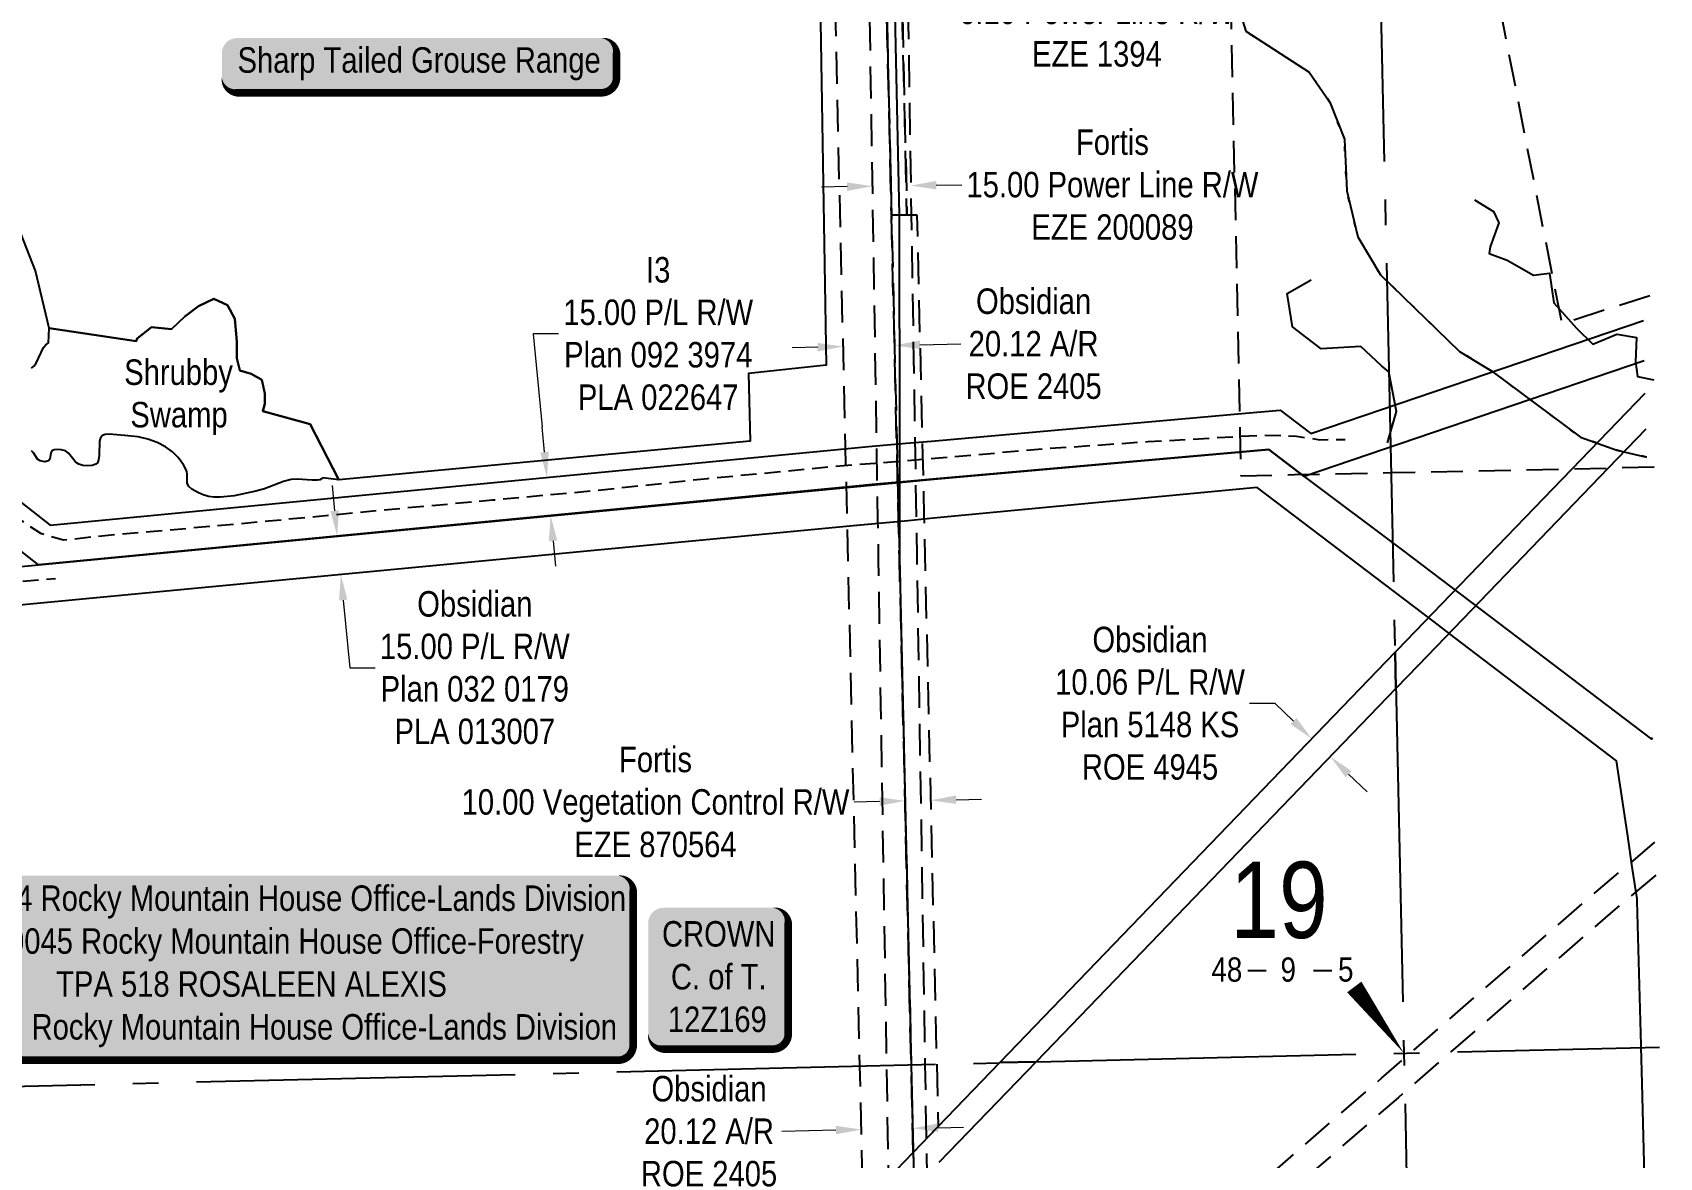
# Model space of a CAD drawing. Extents: x 610781 to 613451, y 5887607 to 5892660.
# Drawn here: x 612740 to 613378, y 5890924 to 5891365 of the extents above; entities that cross this region are included whole.
import ezdxf
from ezdxf.enums import TextEntityAlignment as Align

# ---------------------------------------------------------------- set-up
doc = ezdxf.new("R2010")
doc.units = 0
doc.header["$LTSCALE"] = 5
doc.header["$PDSIZE"] = -1.5
for name, pattern in [('foc-ACCESSROAD', [3.75, 2.5, -1.25]), ('foc-FLOWLINE', [3.75, 2.5, -1.25]), ('foc-QUARTERLINE', [33, 25, -3, 2, -3]), ('foc-WHEELTRACKS', [2, 0.4, -1.6]), ('UG_PIPE', [1.875, 1.25, -0.625])]:
    doc.linetypes.add(name, pattern=pattern)
doc.layers.get('Defpoints').update_dxf_attribs({"color": 9})
for name, color, linetype in [('10', 1, 'Continuous'), ('9', 3, 'Continuous'), ('AS-OWNER', 7, 'Continuous'), ('AS-PIPE-UG', 44, 'UG_PIPE'), ('AS-POWER', 104, 'foc-POWER'), ('AS-WILDLIFE-BLOCK', 131, 'Continuous'), ('C-AR', 13, 'foc-ACCESSROAD'), ('C-RW', 13, 'Continuous'), ('F-EZE', 190, 'foc-FLOWLINE'), ('F-RW', 190, 'Continuous'), ('F-WS', 190, 'foc-ACCESSROAD'), ('L-SECLBL', 7, 'Continuous'), ('L-SECQ', 8, 'foc-QUARTERLINE'), ('T-SLOPE', 48, 'Continuous'), ('T-WATER-P3', 160, 'foc-WHEELTRACKS'), ('WETLAND', 143, 'Continuous')]:
    doc.layers.add(name, color=color, linetype=linetype)
for name, color, linetype, lineweight in [('C-RW-T', 13, 'Continuous', 9), ('F-EZE-T', 190, 'Continuous', 9), ('F-RW-T', 190, 'Continuous', 9)]:
    doc.layers.add(name, color=color, linetype=linetype, lineweight=lineweight)
doc.styles.add('80', font='ARIALN.TTF', dxfattribs={"height": 10})
doc.styles.add('80CG', font='ARIALN.TTF', dxfattribs={"height": 10})
doc.styles.add('80L', font='ARIALN.TTF', dxfattribs={"height": 10})
doc.styles.add('foc-LtypeFont', font='ARIALN.TTF', dxfattribs={"height": 7.35})
doc.styles.add('SIMPLEX', font='ARIALN.TTF')
doc.linetypes.add('foc-POWER', pattern='A,6,-1,["P",foc-LtypeFont,S=0.2,R=0,X=-0.625,Y=-0.75],-1.24,4', length=12.24)
doc.linetypes.add('foc-TOPO-flowdirection-NOLINE', pattern='A,0,[">",foc-LtypeFont,S=0.3,R=0,X=0,Y=-0.945],-20,[">",foc-LtypeFont,S=0.3,R=0,X=0,Y=-0.945],0', length=20)
doc.dimstyles.new('Compass 5 000', dxfattribs={"dimscale": 5, "dimtxt": 9, "dimasz": 2, "dimexe": 0.2, "dimexo": 0.0625, "dimgap": 0.5, "dimtad": 0, "dimtih": 1, "dimtoh": 1, "dimzin": 0, "dimdsep": 46, "dimtxsty": '80CG', "dimcen": 0.1, "dimse1": 1, "dimse2": 1, "dimclrd": 256, "dimclrt": 256, "dimaunit": 1, "dimadec": 4, "dimazin": 0, "dimtfac": 0.06, "dimtofl": 0, "dimtmove": 0, "dimatfit": 1, "dimfxl": 0.2, "dimtolj": 1, "dimtzin": 0, "dimlwd": -1, "dimarcsym": 0})

# ---------------------------------------------------------------- blocks, each defined once
blk = doc.blocks.new('L-SECLBL')
at = {"layer": '9', "color": 7}
for p, q in [((-5.08, -27.83), (-12.29, -27.83)), ((20.7, -27.83), (13.5, -27.83))]:
    blk.add_line(p, q, dxfattribs=at)
at = {"layer": '10', "color": 2, "style": 'SIMPLEX'}
blk.add_attdef('SEC', text='', height=30, dxfattribs=at).set_placement((0, 0), align=Align.MIDDLE)
at = {"layer": '10', "color": 5, "style": '80L'}
blk.add_attdef('TWP', text='', height=9.5, dxfattribs=at).set_placement((-14.43, -27.37), align=Align.MIDDLE_RIGHT)
blk.add_attdef('RGE', text='', height=9.5, dxfattribs=at).set_placement((3.62, -27.37), align=Align.MIDDLE_CENTER)
blk.add_attdef('MER', text='', height=9.5, dxfattribs=at).set_placement((23.17, -27.37), align=Align.MIDDLE_LEFT)
blk = doc.blocks.new('*D441')
at = {"layer": 'C-RW-T', "transparency": 16777216}
for p, q in [((613047.99, 5891241.59), (613038, 5891241.36)), ((613088.12, 5891242.52), (613104.13, 5891242.89))]:
    blk.add_line(p, q, dxfattribs=at)
for points in [[(613088.08, 5891244.18), (613088.15, 5891240.85), (613078.12, 5891242.29)], [(613047.96, 5891243.25), (613048.03, 5891239.92), (613057.99, 5891241.82)]]:
    blk.add_solid(points, dxfattribs=at)
at = {"layer": 'Defpoints', "color": 0, "transparency": 16777216}
for p in [(613055.3, 5891357.82), (613075.43, 5891358.28), (613078.12, 5891242.29)]:
    blk.add_point(p, dxfattribs=at)
at = {"layer": 'C-RW-T', "transparency": 16777216, "insert": (613132.7, 5891242.89), "char_height": 10, "attachment_point": 5, "style": '80CG'}
blk.add_mtext('\\A1;Obsidian\\P20.12 A/R\\PROE 2405', dxfattribs=at)
blk = doc.blocks.new('*D442')
at = {"layer": 'Defpoints', "color": 0, "transparency": 16777216}
for p in [(613069.5, 5891305.66), (613084.49, 5891305.9), (613084.51, 5891305)]:
    blk.add_point(p, dxfattribs=at)
at = {"layer": 'F-EZE-T', "transparency": 16777216}
for p, q in [((613059.52, 5891304.6), (613049.52, 5891304.44)), ((613094.51, 5891305.17), (613104.51, 5891305.33))]:
    blk.add_line(p, q, dxfattribs=at)
for points in [[(613059.49, 5891306.27), (613059.54, 5891302.93), (613069.51, 5891304.76)], [(613094.48, 5891306.83), (613094.53, 5891303.5), (613084.51, 5891305)]]:
    blk.add_solid(points, dxfattribs=at)
at = {"layer": 'F-EZE-T', "transparency": 16777216, "insert": (613163.65, 5891305.33), "char_height": 10, "attachment_point": 5, "style": '80CG'}
blk.add_mtext('\\A1;Fortis\\P15.00 Power Line R/W\\PEZE 200089', dxfattribs=at)
blk = doc.blocks.new('*D443')
at = {"layer": 'Defpoints', "color": 0, "transparency": 16777216}
for p in [(613075.09, 5891372.74), (613081.19, 5891372.88), (613081.19, 5891372.86)]:
    blk.add_point(p, dxfattribs=at)
at = {"layer": 'F-EZE-T', "transparency": 16777216}
for p, q in [((613065.1, 5891372.49), (613055.1, 5891372.26)), ((613091.18, 5891373.09), (613101.18, 5891373.32))]:
    blk.add_line(p, q, dxfattribs=at)
for points in [[(613065.06, 5891374.16), (613065.13, 5891370.83), (613075.09, 5891372.72)], [(613091.15, 5891374.76), (613091.22, 5891371.42), (613081.19, 5891372.86)]]:
    blk.add_solid(points, dxfattribs=at)
at = {"layer": 'F-EZE-T', "transparency": 16777216, "insert": (613157.55, 5891373.32), "char_height": 10, "attachment_point": 5, "style": '80CG'}
blk.add_mtext('\\A1;Fortis\\P6.10 Power Line R/W\\PEZE 1394', dxfattribs=at)
blk = doc.blocks.new('*D444')
at = {"layer": 'Defpoints', "color": 0, "transparency": 16777216}
for p in [(613081.23, 5891107.95), (613091.23, 5891108.18), (613092.27, 5891063.71)]:
    blk.add_point(p, dxfattribs=at)
at = {"layer": 'F-EZE-T', "transparency": 16777216}
for p, q in [((613072.27, 5891063.25), (613062.27, 5891063.01)), ((613102.26, 5891063.94), (613112.26, 5891064.18))]:
    blk.add_line(p, q, dxfattribs=at)
for points in [[(613102.22, 5891065.61), (613102.3, 5891062.28), (613092.27, 5891063.71)], [(613072.23, 5891064.91), (613072.31, 5891061.58), (613082.26, 5891063.48)]]:
    blk.add_solid(points, dxfattribs=at)
at = {"layer": 'F-EZE-T', "transparency": 16777216, "insert": (612984.34, 5891063.01), "char_height": 10, "attachment_point": 5, "style": '80CG'}
blk.add_mtext('\\A1;Fortis\\P10.00 Vegetation Control R/W\\PEZE 870564', dxfattribs=at)
blk = doc.blocks.new('*D449')
at = {"layer": 'C-RW-T', "transparency": 16777216}
for p, q in [((613227.49, 5891101.75), (613217.49, 5891101.75)), ((613234.69, 5891094.81), (613227.49, 5891101.75)), ((613256.33, 5891073.96), (613263.54, 5891067.02))]:
    blk.add_line(p, q, dxfattribs=at)
for points in [[(613235.85, 5891096.01), (613233.53, 5891093.61), (613241.89, 5891087.87)], [(613257.49, 5891075.16), (613255.18, 5891072.76), (613249.13, 5891080.89)]]:
    blk.add_solid(points, dxfattribs=at)
at = {"layer": 'Defpoints', "color": 0, "transparency": 16777216}
for p in [(613241.89, 5891087.87), (613164.52, 5891007.57), (613171.76, 5891000.59)]:
    blk.add_point(p, dxfattribs=at)
at = {"layer": 'C-RW-T', "transparency": 16777216, "insert": (613178.4, 5891101.75), "char_height": 10, "attachment_point": 5, "style": '80CG'}
blk.add_mtext('\\A1;Obsidian\\P10.06 P/L R/W\\PPlan 5148 KS\\PROE 4945', dxfattribs=at)
blk = doc.blocks.new('*D477')
at = {"layer": 'C-RW-T', "transparency": 16777216}
for p, q in [((613055.12, 5890934.26), (613033.92, 5890933.77)), ((613095.25, 5890935.19), (613105.24, 5890935.42))]:
    blk.add_line(p, q, dxfattribs=at)
for points in [[(613055.09, 5890935.93), (613055.16, 5890932.59), (613065.12, 5890934.49)], [(613095.21, 5890936.86), (613095.28, 5890933.53), (613085.25, 5890934.96)]]:
    blk.add_solid(points, dxfattribs=at)
at = {"layer": 'Defpoints', "color": 0, "transparency": 16777216}
for p in [(613065.11, 5890934.93), (613065.12, 5890934.49), (613085.24, 5890935.39)]:
    blk.add_point(p, dxfattribs=at)
at = {"layer": 'C-RW-T', "transparency": 16777216, "insert": (613005.35, 5890933.77), "char_height": 10, "attachment_point": 5, "style": '80CG'}
blk.add_mtext('\\A1;Obsidian\\P20.12 A/R\\PROE 2405', dxfattribs=at)
blk = doc.blocks.new('*U522')
h = blk.add_hatch(color=255)
edge = h.paths.add_edge_path()
edge.add_line((-71.5, -11.5), (71.5, -11.5))
edge.add_arc((71.5, -5.5), 6, 270, 360)
edge.add_line((77.5, -5.5), (77.5, 4))
edge.add_arc((71.5, 4), 6, 0, 90)
edge.add_line((71.5, 10), (-71.5, 10))
edge.add_arc((-71.5, 4), 6, 90, 180)
edge.add_line((-77.5, 4), (-77.5, -5.5))
edge.add_arc((-71.5, -5.5), 6, 180, 270)
at = {"color": 131, "flags": 128}
blk.add_lwpolyline([(-71.5, -11.5, 3, 3, 0), (71.5, -11.5, 3, 3, 0.414214), (77.5, -5.5, 3, 3, 0), (77.5, 4, 3, 0, 0.414214), (71.5, 10, 0, 0, 0), (-71.5, 10, 0, 0, 0.414214), (-77.5, 4, 0, 0, 0), (-77.5, -5.5, 0, 3, 0.414214)], format="xyseb", close=True, dxfattribs=at)
at = {"color": 131, "style": '80'}
blk.add_attdef('ENTER_TEXT_001', (-35.99, -5), '', height=10, dxfattribs=at)
blk = doc.blocks.new('*U611')
h = blk.add_hatch(color=255)
edge = h.paths.add_edge_path()
edge.add_line((-144, -37), (144, -37))
edge.add_arc((144, -31), 6, 270, 360)
edge.add_line((150, -31), (150, 29.5))
edge.add_arc((144, 29.5), 6, 0, 90)
edge.add_line((144, 35.5), (-144, 35.5))
edge.add_arc((-144, 29.5), 6, 90, 180)
edge.add_line((-150, 29.5), (-150, -31))
edge.add_arc((-144, -31), 6, 180, 270)
at = {"color": 44, "flags": 128}
blk.add_lwpolyline([(-144, -37, 3, 3, 0), (144, -37, 3, 3, 0.414214), (150, -31, 3, 3, 0), (150, 29.5, 3, 0, 0.414214), (144, 35.5, 0, 0, 0), (-144, 35.5, 0, 0, 0.414214), (-150, 29.5, 0, 0, 0), (-150, -31, 0, 3, 0.414214)], format="xyseb", close=True, dxfattribs=at)
at = {"color": 44, "style": '80'}
blk.add_attdef('ENTER_TEXT_001', (-35.99, -5), '', height=10, dxfattribs=at)
blk = doc.blocks.new('*D539')
at = {"layer": 'C-RW-T', "transparency": 16777216}
for p, q in [((612858.47, 5891177.33), (612857.52, 5891187.29)), ((612861.8, 5891142.31), (612864.33, 5891115.74)), ((612864.33, 5891115.74), (612874.33, 5891115.74))]:
    blk.add_line(p, q, dxfattribs=at)
for points in [[(612860.12, 5891177.49), (612856.81, 5891177.17), (612859.41, 5891167.38)], [(612863.46, 5891142.47), (612860.14, 5891142.16), (612860.85, 5891152.27)]]:
    blk.add_solid(points, dxfattribs=at)
at = {"layer": 'Defpoints', "color": 0, "transparency": 16777216}
for p in [(612862.88, 5891167.71), (612860.85, 5891152.27), (612864.32, 5891152.6)]:
    blk.add_point(p, dxfattribs=at)
at = {"layer": 'C-RW-T', "transparency": 16777216, "insert": (612913.42, 5891115.74), "char_height": 10, "attachment_point": 5, "style": '80CG'}
blk.add_mtext('\\A1;Obsidian\\P15.00 P/L R/W\\PPlan 032 0179\\PPLA 013007', dxfattribs=at)
blk = doc.blocks.new('*D540')
at = {"layer": 'Defpoints', "color": 0, "transparency": 16777216}
for p in [(612941.65, 5891190.42), (612941.74, 5891190.42), (612943.09, 5891175.48)]:
    blk.add_point(p, dxfattribs=at)
at = {"layer": 'F-RW-T', "transparency": 16777216}
for p, q in [((612946.31, 5891246.88), (612936.31, 5891246.88)), ((612936.31, 5891246.88), (612939.83, 5891210.33)), ((612940.78, 5891200.38), (612939.83, 5891210.33)), ((612944.13, 5891165.53), (612945.09, 5891155.58))]:
    blk.add_line(p, q, dxfattribs=at)
for points in [[(612942.44, 5891200.54), (612939.12, 5891200.22), (612941.74, 5891190.42)], [(612945.79, 5891165.69), (612942.47, 5891165.37), (612943.18, 5891175.49)]]:
    blk.add_solid(points, dxfattribs=at)
at = {"layer": 'F-RW-T', "transparency": 16777216, "insert": (612985.4, 5891246.88), "char_height": 10, "attachment_point": 5, "style": '80CG'}
blk.add_mtext('\\A1;I3\\P15.00 P/L R/W\\PPlan 092 3974\\PPLA 022647', dxfattribs=at)
blk = doc.blocks.new('*U541')
h = blk.add_hatch(color=255)
edge = h.paths.add_edge_path()
edge.add_line((-21.5, -28.5), (21.5, -28.5))
edge.add_arc((21.5, -22.5), 6, 270, 360)
edge.add_line((27.5, -22.5), (27.5, 21))
edge.add_arc((21.5, 21), 6, 0, 90)
edge.add_line((21.5, 27), (-21.5, 27))
edge.add_arc((-21.5, 21), 6, 90, 180)
edge.add_line((-27.5, 21), (-27.5, -22.5))
edge.add_arc((-21.5, -22.5), 6, 180, 270)
at = {"color": 14, "flags": 128}
blk.add_lwpolyline([(-21.5, -28.5, 3, 3, 0), (21.5, -28.5, 3, 3, 0.414214), (27.5, -22.5, 3, 3, 0), (27.5, 21, 3, 0, 0.414214), (21.5, 27, 0, 0, 0), (-21.5, 27, 0, 0, 0.414214), (-27.5, 21, 0, 0, 0), (-27.5, -22.5, 0, 3, 0.414214)], format="xyseb", close=True, dxfattribs=at)
at = {"color": 14, "style": '80'}
blk.add_attdef('ENTER_TEXT_001', (-26.85, -4.92), '', height=10, dxfattribs=at)

msp = doc.modelspace()

# ---------------------------------------------------------------- linework, layer by layer
at = {"layer": 'AS-PIPE-UG', "flags": 128}
for points in [[(612498.58, 5891207.483), (612521.492, 5891208.147), (612547.125, 5891208.459), (612572.439, 5891209.513), (612601.829, 5891210.162), (612624.884, 5891210.695), (612650.835, 5891211.828), (612665.73, 5891211.109), (612674.047, 5891211.163), (612679.461, 5891210.425), (612689.743, 5891206.784), (612701.46, 5891199.426), (612715.7, 5891191.57), (612727.946, 5891178.479), (612734.801, 5891174.003), (612742.986, 5891168.592), (612751.956, 5891165.912), (612772.942, 5891168.174), (612790.912, 5891169.64), (612832.442, 5891173.363), (612875.096, 5891177.498), (612920.412, 5891181.606), (612962.004, 5891185.462), (613004.863, 5891190.061), (613054.015, 5891194.755), (613090.991, 5891197.731), (613136.111, 5891201.664), (613177.528, 5891204.517), (613222.379, 5891207.077), (613235.863, 5891206.668), (613244.974, 5891205.25), (613254.933, 5891205.344)], [(612627.557, 5891149.209), (612631.377, 5891144.318), (612636.037, 5891141.004), (612641.714, 5891140.055), (612654.147, 5891141.687), (612672.633, 5891144.192), (612692.342, 5891145.838), (612706.017, 5891147.012), (612730.081, 5891149.29), (612748.897, 5891150.789)]]:
    msp.add_lwpolyline(points, dxfattribs=at)
at = {"layer": 'AS-POWER', "flags": 128}
msp.add_lwpolyline([(613057.312, 5891534.168), (613062.596, 5891500.522), (613077.465, 5891408.549), (613079.966, 5891293.429), (613080.034, 5891204.29), (613080.056, 5891158.832), (613084.668, 5890959.924), (613087.892, 5890820.954)], dxfattribs=at)
at = {"layer": 'C-AR', "flags": 128}
msp.add_lwpolyline([(613376.818, 5891034.314), (613365.427, 5891024.722), (613360.068, 5891020.208), (613350.809, 5891012.168), (613296.466, 5890964.986), (613278.413, 5890949.313), (613275.835, 5890947.075), (613131.719, 5890821.95), (613142.821, 5890822.206), (613145.686, 5890695.067), (613115.51, 5890694.386), (613081.788, 5890693.626), (613038.649, 5890692.655), (613018.548, 5890692.12), (613017.074, 5890755.688), (613015.601, 5890819.257), (613067.766, 5890820.467), (613066.131, 5890890.965), (613065.803, 5890905.112), (613064.543, 5890959.443), (613059.963, 5891156.963), (613059.613, 5891172.003), (613059.246, 5891187.831), (613058.897, 5891202.874), (613054.451, 5891394.498), (612926.415, 5891522.386), (612920.476, 5891528.319), (612945.363, 5891528.842), (612948.377, 5891528.908), (612954.256, 5891523.033), (613060.441, 5891416.97), (613071.763, 5891405.661), (613074.39, 5891403.037), (613076.934, 5891293.359), (613078.993, 5891204.674), (613079.342, 5891189.639), (613079.708, 5891173.872), (613080.056, 5891158.832), (613084.668, 5890959.924), (613085.467, 5890925.518), (613085.795, 5890911.37), (613087.892, 5890820.949), (613092.322, 5890821.036), (613097.895, 5890821.165), (613115.946, 5890821.584), (613269.236, 5890954.676), (613278.124, 5890962.392), (613280.68, 5890964.611), (613350.22, 5891024.988), (613353.469, 5891027.81), (613363.713, 5891036.436), (613376.533, 5891047.233)], dxfattribs=at)
at = {"layer": 'C-RW'}
for points in [[(613372.954, 5891209.365), (613358.18, 5891194.036), (613304.539, 5891138.385), (613294.063, 5891127.515), (613283.578, 5891116.638), (613274.918, 5891107.65), (613274.605, 5891121.823), (613275.535, 5891122.788), (613286.019, 5891133.665), (613296.496, 5891144.535), (613343.913, 5891193.729), (613372.641, 5891223.535)], [(612672.798, 5891149.415), (612742.193, 5891156.17), (613093.541, 5891189.756), (613093.541, 5891189.756), (613093.541, 5891189.756), (613093.541, 5891189.756), (613224.974, 5891201.409), (613224.974, 5891201.409), (613238.853, 5891190.835), (613277.479, 5891161.939), (613300.294, 5891144.644), (613308.351, 5891138.512), (613375.139, 5891087.686), (613375.626, 5891088.325)], [(613377.2, 5890729.732), (613371.465, 5890952.591), (613371.096, 5890966.933), (613371.079, 5890967.598), (613369.623, 5891024.175), (613369.502, 5891024.99), (613367.761, 5891036.7), (613365.703, 5891050.534), (613361.447, 5891079.259), (613297.9, 5891127.618), (613289.842, 5891133.75), (613277.947, 5891142.735), (613220.465, 5891186.544), (613093.424, 5891174.431), (613083.439, 5891173.479), (613063.35, 5891171.564), (612740.196, 5891140.771), (612671.182, 5891134.192)], [(613065.804, 5890905.113), (613085.467, 5890925.517), (613095.24, 5890935.659), (613119.414, 5890960.755), (613133.705, 5890961.096), (613095.569, 5890921.513)]]:
    msp.add_lwpolyline(points, dxfattribs=at)
msp.add_lwpolyline([(613274.918, 5891107.65), (613133.705, 5890961.096), (613119.414, 5890960.755), (613274.605, 5891121.823), (613274.918, 5891107.65)], close=True, dxfattribs=at)
at = {"layer": 'F-EZE', "flags": 128}
for points in [[(613064.031, 5891523.482), (613067.624, 5891500.636), (613074.403, 5891457.528), (613082.936, 5891402.442), (613084.694, 5891293.539), (613086.119, 5891205.298), (613086.362, 5891190.253), (613086.616, 5891174.514), (613086.859, 5891159.464), (613090.078, 5890960.053), (613090.55, 5890930.792), (613090.78, 5890916.543), (613092.322, 5890821.036), (613087.892, 5890820.954), (613077.326, 5890820.794), (613076.028, 5890901.234), (613075.798, 5890915.484), (613075.085, 5890959.694), (613071.883, 5891158.071), (613071.64, 5891173.122), (613071.384, 5891188.942), (613071.141, 5891203.986), (613067.939, 5891402.385), (613061.755, 5891408.563), (613060.441, 5891416.97), (613047.433, 5891500.175), (613043.535, 5891525.107), (613063.632, 5891525.574), (613064.031, 5891523.482)], [(613062.596, 5891500.522), (613077.465, 5891408.549), (613080.436, 5891405.613), (613083.008, 5891293.5), (613076.925, 5891293.359), (613074.39, 5891403.037), (613071.765, 5891405.649), (613056.459, 5891500.382), (613062.596, 5891500.522)], [(613076.925, 5891293.359), (613083.008, 5891293.5), (613080.436, 5891405.613), (613077.465, 5891408.549), (613062.596, 5891500.522), (613056.459, 5891500.382), (613071.765, 5891405.649), (613074.39, 5891403.037), (613076.925, 5891293.359)], [(613083.008, 5891293.5), (613084.694, 5891293.539), (613086.909, 5891293.591), (613088.97, 5891205.548), (613089.323, 5891190.513), (613089.688, 5891174.801), (613090.034, 5891159.76), (613094.67, 5890960.163), (613095.241, 5890935.659), (613090.55, 5890930.793), (613085.467, 5890925.518), (613084.668, 5890959.924), (613080.05, 5891158.832), (613079.703, 5891173.872), (613079.337, 5891189.639), (613078.986, 5891204.674), (613076.925, 5891293.359), (613083.008, 5891293.5)]]:
    msp.add_lwpolyline(points, close=True, dxfattribs=at)
at = {"layer": 'F-RW'}
for points in [[(612684.224, 5891220.703), (612746.732, 5891171.684), (613062.617, 5891202.041), (613067.975, 5891202.557), (613082.711, 5891203.863), (613092.699, 5891204.748), (613217.336, 5891215.799), (613229.448, 5891216.872), (613241.491, 5891207.685), (613276.138, 5891219.448), (613372.013, 5891251.997)], [(613372.361, 5891236.244), (613276.503, 5891203.677), (613238.853, 5891190.835), (613224.974, 5891201.409), (613217.678, 5891200.762), (613093.065, 5891189.714), (613083.076, 5891188.828), (613069.356, 5891187.612), (613062.982, 5891186.999), (612742.193, 5891156.17), (612679.21, 5891205.562)]]:
    msp.add_lwpolyline(points, dxfattribs=at)
at = {"layer": 'F-WS', "flags": 128}
for points in [[(613376.171, 5891194.425), (613358.18, 5891194.037), (613343.913, 5891193.729), (613273.051, 5891192.198), (613235.127, 5891191.472), (613214.184, 5891190.925), (613213.956, 5891201.426), (613213.631, 5891216.463), (613206.876, 5891528.904), (613206.75, 5891534.705), (613206.614, 5891541.036), (613265.323, 5891542.298), (613367.563, 5891544.5)], [(613374.514, 5891261.793), (613340.065, 5891250.734), (613284.026, 5891536.313), (613367.682, 5891539.65)]]:
    msp.add_lwpolyline(points, dxfattribs=at)
at = {"layer": 'L-SECLBL', "flags": 128}
msp.add_lwpolyline([(613278.013, 5890964.466, 0, 6.997, 0), (613258.534, 5890990.451, 6.997, 6.997, 0)], format="xyseb", dxfattribs=at)
at = {"layer": 'L-SECQ'}
msp.add_line((612474.352, 5890945.286), (613378.307, 5890966.86), dxfattribs=at)
at = {"layer": 'L-SECQ', "flags": 128}
msp.add_lwpolyline([(613260.246, 5891769.383), (613278.013, 5890964.466), (613295.769, 5890160.093)], dxfattribs=at)
at = {"layer": 'T-SLOPE', "flags": 128}
for points in [[(613305.768, 5891299.48), (613313.219, 5891294.845), (613315.305, 5891290.393), (613311.864, 5891280.986), (613311.445, 5891278.375), (613318.495, 5891275.77), (613328.819, 5891269.851), (613335.207, 5891270.592), (613336.872, 5891258.94), (613345.717, 5891249.04), (613352.163, 5891242.75), (613361.577, 5891246.626), (613369.296, 5891245.375), (613368.857, 5891235.789), (613369.629, 5891230.131), (613376.053, 5891228.803)], [(613271.621, 5891204.096), (613275.058, 5891216.37), (613272.078, 5891231.841), (613269.276, 5891234.201), (613261.085, 5891241.798), (613245.544, 5891240.935), (613234.303, 5891249.57), (613232.153, 5891262.649), (613241.677, 5891267.975)]]:
    msp.add_lwpolyline(points, dxfattribs=at)
at = {"layer": 'T-WATER-P3', "linetype": 'foc-TOPO-flowdirection-NOLINE', "flags": 128}
msp.add_lwpolyline([(612749.061, 5891857.342), (612752.543, 5891853.094), (612753.784, 5891835.254), (612759.845, 5891820.164), (612770.585, 5891809.303), (612793.379, 5891790.57), (612803.7, 5891779.822), (612815.652, 5891771.058), (612847.352, 5891741.019), (612860.401, 5891733.993), (612883.529, 5891716.632), (612890.829, 5891702.036), (612900.322, 5891691.155), (612924.708, 5891673.041), (612932.571, 5891660.295), (612938.897, 5891625.393), (612946.52, 5891612.82), (612980.449, 5891580.742), (612988.381, 5891567.402), (612991.649, 5891549.003), (613000.496, 5891537.756), (613031.918, 5891510.205), (613045.984, 5891502.723), (613088.167, 5891484.78), (613134.623, 5891470.409), (613146.739, 5891462.36), (613166.567, 5891440.018), (613196.17, 5891414.871), (613206.126, 5891397.471), (613215.963, 5891365.591), (613240.79, 5891349.562), (613248.992, 5891337.77), (613254.69, 5891323.208), (613255.614, 5891302.991), (613260.003, 5891284.907), (613268.851, 5891270.039), (613299.84, 5891239.93), (613312.545, 5891232.188), (613347.325, 5891206.236), (613361.588, 5891201.126), (613373.195, 5891198.44)], dxfattribs=at)
at = {"layer": 'T-WATER-P3', "flags": 128}
msp.add_lwpolyline([(613373.195, 5891198.44), (613361.588, 5891201.126), (613347.325, 5891206.236), (613312.545, 5891232.188), (613299.84, 5891239.93), (613268.851, 5891270.039), (613260.003, 5891284.907), (613255.614, 5891302.991), (613254.69, 5891323.208), (613248.992, 5891337.77), (613240.79, 5891349.562), (613215.963, 5891365.591), (613206.126, 5891397.471), (613196.17, 5891414.871), (613166.567, 5891440.018), (613146.739, 5891462.36), (613134.623, 5891470.409), (613088.167, 5891484.78), (613045.984, 5891502.723), (613031.918, 5891510.205), (613000.496, 5891537.756), (612991.649, 5891549.003), (612988.381, 5891567.402), (612980.449, 5891580.742), (612946.52, 5891612.82), (612938.897, 5891625.393), (612932.571, 5891660.295), (612924.708, 5891673.041), (612900.322, 5891691.155), (612890.829, 5891702.036), (612883.529, 5891716.632), (612860.401, 5891733.993), (612847.352, 5891741.019), (612815.652, 5891771.058), (612803.7, 5891779.822), (612793.379, 5891790.57), (612770.585, 5891809.303), (612759.845, 5891820.164), (612753.784, 5891835.254), (612752.543, 5891853.094), (612749.061, 5891857.342)], dxfattribs=at)
at = {"layer": 'WETLAND'}
for points in [[(613048.634, 5891393.245), (613051.28, 5891234.495), (613020.853, 5891231.187), (613021.514, 5891204.729), (612860.118, 5891189.515), (612848.873, 5891211.344), (612830.294, 5891216.411), (612830.294, 5891216.411), (612831.025, 5891219.337), (612831.025, 5891223.413), (612829.802, 5891228.711), (612825.726, 5891231.157), (612821.243, 5891232.38), (612820.02, 5891237.271), (612820.02, 5891243.792), (612819.205, 5891252.759), (612816.352, 5891258.058), (612811.053, 5891260.503), (612804.939, 5891257.65), (612799.64, 5891253.574), (612794.342, 5891248.683), (612786.597, 5891249.498), (612780.891, 5891245.015), (612780.543, 5891243.885), (612746.347, 5891249.047), (612741.055, 5891271.536), (612730.472, 5891298.656)], [(612739.51, 5891233.304), (612740.414, 5891234.152), (612741.252, 5891235.366), (612744.23, 5891241.438), (612745.131, 5891242.529), (612746.125, 5891243.226), (612746.347, 5891249.047), (612780.543, 5891243.885), (612780.891, 5891245.015), (612786.597, 5891249.498), (612794.342, 5891248.683), (612799.64, 5891253.574), (612804.939, 5891257.65), (612811.053, 5891260.503), (612816.352, 5891258.058), (612819.205, 5891252.759), (612819.205, 5891252.759), (612820.02, 5891243.792), (612820.02, 5891237.271), (612821.243, 5891232.38), (612825.726, 5891231.157), (612829.802, 5891228.711), (612831.025, 5891223.413), (612831.025, 5891219.337), (612830.294, 5891216.411), (612848.873, 5891211.344), (612860.118, 5891189.515), (612853.724, 5891190.356), (612853.273, 5891189.892), (612852.584, 5891189.573), (612851.643, 5891189.393), (612849.554, 5891189.374), (612843.834, 5891189.813), (612841.375, 5891189.648), (612838.384, 5891188.823), (612830.957, 5891186.012), (612827.485, 5891185.018), (612818.978, 5891183.261), (612813.569, 5891182.683), (612811.108, 5891182.729), (612808.874, 5891183.021), (612806.84, 5891183.562), (612804.995, 5891184.356), (612802.323, 5891185.801), (612801.026, 5891187.002), (612800.572, 5891188.374), (612800.584, 5891191.654), (612800.365, 5891192.955), (612799.146, 5891195.44), (612797.057, 5891198.247), (612794.827, 5891200.448), (612792.039, 5891202.434), (612788.761, 5891204.154), (612785.151, 5891205.523), (612781.374, 5891206.346), (612775.891, 5891206.846), (612769.987, 5891207.421), (612768.429, 5891207.279), (612767.292, 5891206.846), (612766.591, 5891206.045), (612766.188, 5891204.674), (612766.005, 5891199.028), (612765.793, 5891197.359), (612765.349, 5891196.243), (612764.646, 5891195.601), (612763.283, 5891195.181), (612761.517, 5891195.034), (612759.645, 5891195.183), (612758.031, 5891195.601), (612757.329, 5891195.996), (612756.632, 5891196.644), (612754.029, 5891200.041), (612752.74, 5891200.893), (612751.093, 5891201.302), (612749.52, 5891201.448), (612748.291, 5891201.308), (612747.448, 5891200.893), (612747.027, 5891200.092), (612746.596, 5891197.607), (612746.125, 5891196.924), (612744.687, 5891196.625), (612742.818, 5891196.924), (612741.827, 5891197.671), (612740.28, 5891200.085), (612739.51, 5891200.893)]]:
    msp.add_lwpolyline(points, dxfattribs=at)

# ---------------------------------------------------------------- block references
at = {"layer": 'AS-OWNER'}
ref = msp.add_blockref('*U541', (613008.944, 5890994.539), dxfattribs=dict(at, xscale=0.9992244104333442, yscale=0.9992244104333442, zscale=0.9992244104333442))
ref.add_attrib('ENTER_TEXT_001', 'CROWN', (612986.901, 5891006.302), dxfattribs={"layer": '0', "color": 14, "height": 9.9922, "style": '80'})
ref.add_attrib('ENTER_TEXT_002', 'C. of T.', (612990.394, 5890989.471), dxfattribs={"layer": '0', "color": 14, "height": 9.9922, "style": '80'})
ref.add_attrib('ENTER_TEXT_003', '12Z169', (612989.178, 5890972.777), dxfattribs={"layer": '0', "color": 14, "height": 9.9922, "style": '80'})
at = {"layer": 'AS-WILDLIFE-BLOCK'}
ref = msp.add_blockref('*U522', (612891.596, 5891352.933), dxfattribs=dict(at, xscale=0.9992244104333449, yscale=0.9992244104333449, zscale=0.9992244104333449))
ref.add_attrib('ENTER_TEXT_001', 'Sharp Tailed Grouse Range', (612820.318, 5891349.317), dxfattribs={"layer": '0', "color": 131, "height": 9.99224, "style": '80'})
at = {"layer": 'L-SECLBL', "color": 3, "xscale": 0.999609, "yscale": 0.999609, "zscale": 0.999609}
msp.add_blockref('L-SECLBL', (613229.016, 5891024.643), dxfattribs=at).add_auto_attribs({'SEC': '19', 'TWP': '48', 'RGE': '9', 'MER': '5'})
at = {"layer": 'L-SECLBL'}
ref = msp.add_blockref('*U611', (612825.655, 5890998.666), dxfattribs=dict(at, xscale=0.999609, yscale=0.999609, zscale=0.999609))
ref.add_attrib('ENTER_TEXT_001', 'CLR040404 Rocky Mountain House Office-Lands Division', (612678.748, 5891020.305), dxfattribs={"layer": '0', "color": 44, "height": 9.99609, "style": '80'})
ref.add_attrib('ENTER_TEXT_002', 'CLR090045 Rocky Mountain House Office-Forestry', (612694.635, 5891003.467), dxfattribs={"layer": '0', "color": 44, "height": 9.99609, "style": '80'})
ref.add_attrib('ENTER_TEXT_003', 'TPA 518 ROSALEEN ALEXIS', (612749.116, 5890986.63), dxfattribs={"layer": '0', "color": 44, "height": 9.99609, "style": '80'})
ref.add_attrib('ENTER_TEXT_004', 'GRR 8922 Rocky Mountain House Office-Lands Division', (612682.209, 5890969.792), dxfattribs={"layer": '0', "color": 44, "height": 9.99609, "style": '80'})

# ---------------------------------------------------------------- texts
at = {"layer": 'WETLAND', "insert": (612771.173, 5891236.771), "char_height": 10, "attachment_point": 1, "style": '80L'}
msp.add_mtext_dynamic_manual_height_columns('\\pi4.66381;Shrubby \\P\\pi7.08537;Swamp', width=51.37401, gutter_width=50, heights=[0], dxfattribs=at)

# ---------------------------------------------------------------- dimensions: what is measured, and where the dimension line sits
at = {"layer": 'C-RW-T'}
for base, p1, p2, angle, text, picture, middle in [((613078.119, 5891242.286), (613055.302, 5891357.817), (613075.428, 5891358.284), 1.328612, 'Obsidian\\P20.12 A/R\\PROE 2405', '*D441', (613132.699, 5891242.89)), ((612860.854, 5891152.268), (612862.879, 5891167.707), (612864.319, 5891152.598), 275.443316, 'Obsidian\\P15.00 P/L R/W\\PPlan 032 0179\\PPLA 013007', '*D539', (612913.42, 5891115.739)), ((613241.892, 5891087.871), (613171.759, 5891000.59), (613164.518, 5891007.567), 136.064776, 'Obsidian\\P10.06 P/L R/W\\PPlan 5148 KS\\PROE 4945', '*D449', (613178.403, 5891101.748)), ((613065.122, 5890934.492), (613085.238, 5890935.394), (613065.112, 5890934.927), 181.32924, 'Obsidian\\P20.12 A/R\\PROE 2405', '*D477', (613005.348, 5890933.768))]:
    dim = msp.add_linear_dim(base=base, p1=p1, p2=p2, angle=angle, text=text, dimstyle='Compass 5 000', dxfattribs=at)
    dim.commit()
    dim.dimension.update_dxf_attribs({"geometry": picture, "text_midpoint": middle, "dimtype": 161})
at = {"layer": 'F-EZE-T'}
for p1, p2, distance, text, picture, middle in [((613075.093, 5891372.74), (613081.187, 5891372.88), -0.019, 'Fortis\\P6.10 Power Line R/W\\PEZE 1394', '*D443', (613157.546, 5891373.319)), ((613069.5, 5891305.656), (613084.495, 5891305.898), -0.894, 'Fortis\\P15.00 Power Line R/W\\PEZE 200089', '*D442', (613163.647, 5891305.327))]:
    dim = msp.add_aligned_dim(p1=p1, p2=p2, distance=distance, text=text, dimstyle='Compass 5 000', dxfattribs=at)
    dim.commit()
    dim.dimension.update_dxf_attribs({"geometry": picture, "text_midpoint": middle})
dim = msp.add_linear_dim(base=(613092.265, 5891063.711), p1=(613081.231, 5891107.948), p2=(613091.232, 5891108.181), angle=1.330571, text='Fortis\\P10.00 Vegetation Control R/W\\PEZE 870564', dimstyle='Compass 5 000', dxfattribs=at)
dim.commit()
dim.dimension.update_dxf_attribs({"geometry": '*D444', "text_midpoint": (612984.337, 5891063.014), "dimtype": 161})
at = {"layer": 'F-RW-T'}
dim = msp.add_linear_dim(base=(612941.741, 5891190.425), p1=(612943.085, 5891175.476), p2=(612941.65, 5891190.416), angle=95.489486, text='I3\\P15.00 P/L R/W\\PPlan 092 3974\\PPLA 022647', dimstyle='Compass 5 000', override={"dimtmove": 1}, dxfattribs=at)
dim.commit()
dim.dimension.update_dxf_attribs({"geometry": '*D540', "text_midpoint": (612952.613, 5891246.882), "dimtype": 161})

doc.saveas('drawing.dxf')
